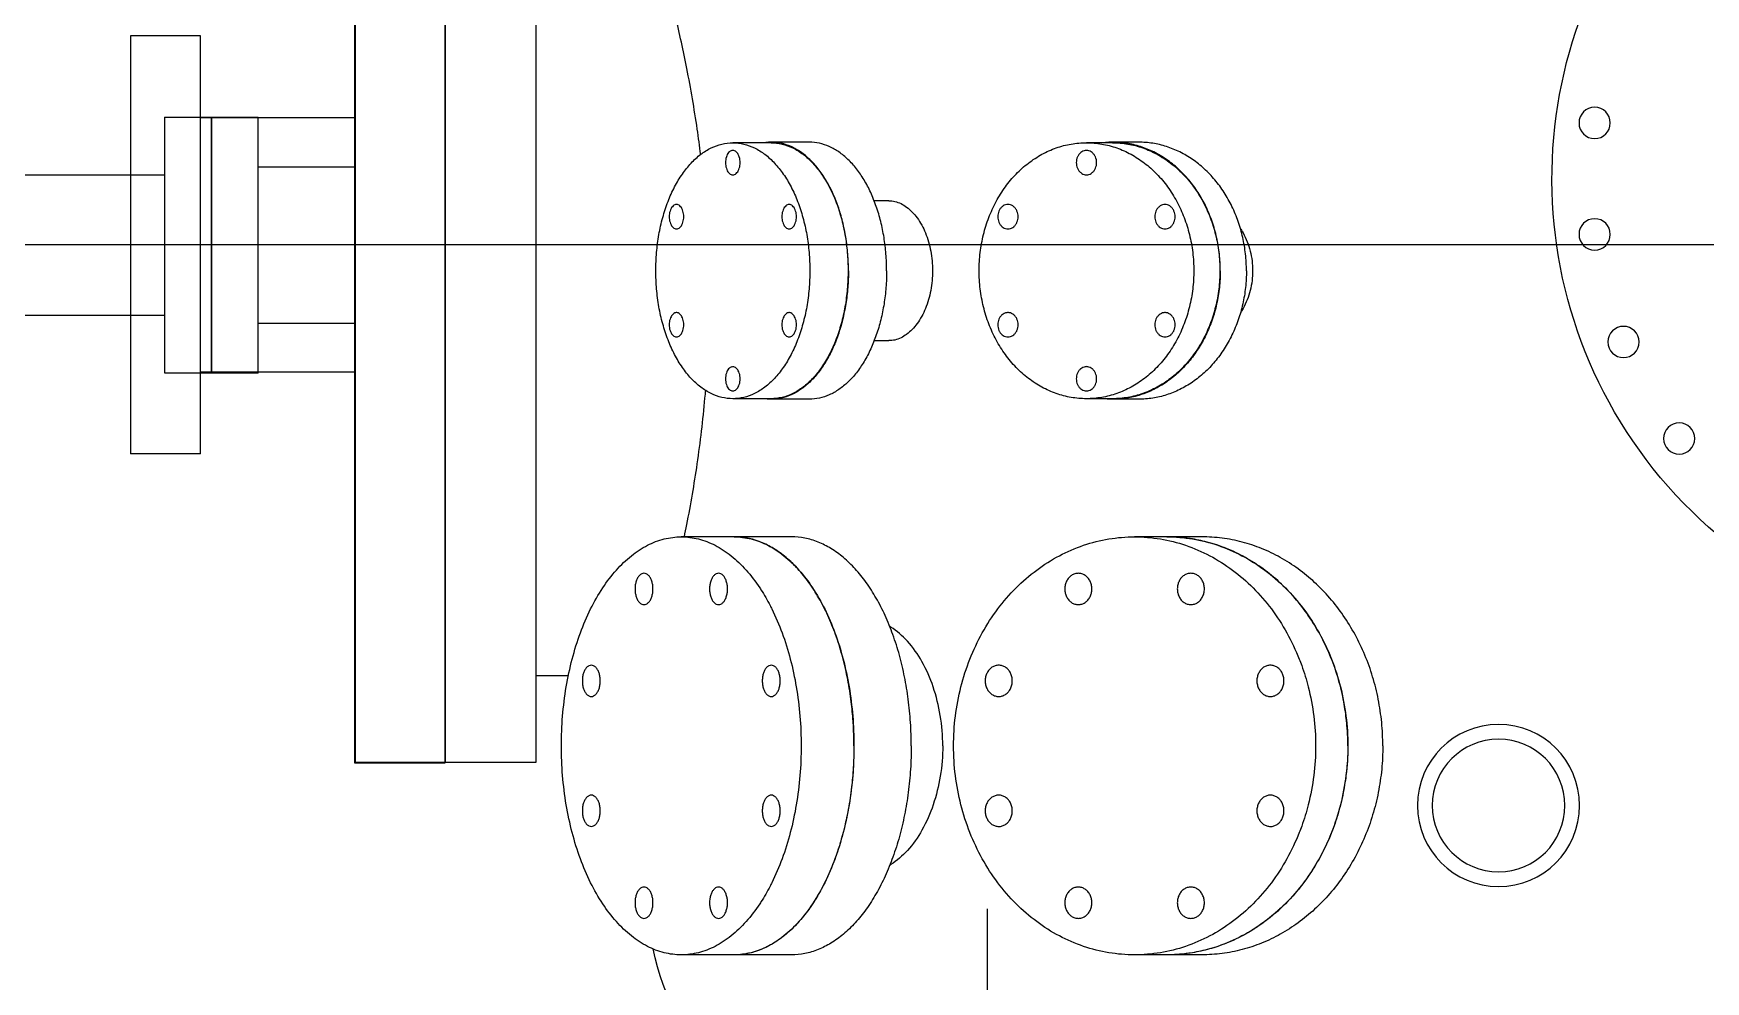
# Model space of a CAD drawing. Extents: x -50 to 48714, y -13211 to 6743.
# Drawn here: x 23704.2 to 24158.2, y -7977.1 to -7719.7 of the extents above; entities that cross this region are included whole.
import ezdxf

# ---------------------------------------------------------------- set-up
doc = ezdxf.new("R2010")
doc.units = 0
doc.header["$LTSCALE"] = 50
doc.linetypes.add('MITTEX2', pattern=[101.6, 63.5, -12.7, 12.7, -12.7])
doc.layers.get('0').update_dxf_attribs({"linetype": 'CONTINUOUS'})
doc.layers.add('MITTEX2', color=5, linetype='MITTEX2')
doc.layers.add('TEXT', color=2, linetype='CONTINUOUS')
doc.styles.add('STANDARD_H15', font='isocp.shx', dxfattribs={"height": 15})

# ---------------------------------------------------------------- blocks, each defined once
blk = doc.blocks.new('GK_UE46PGM_S')
at = {"linetype": 'BYBLOCK'}
for p, q in [((409.4, 102.5), (409.4, -150.5)), ((434, 102.5), (434, -150.5)), ((458.5, 102.5), (458.5, -150.5)), ((500.5, -66.75), (500.5, 46.75)), ((500.5, 46.75), (519.5, 46.75)), ((519.5, 46.75), (519.5, -66.75)), ((458.5, 24.5), (500.5, 24.5)), ((245.74, 17.9), (252.82, 17.9)), ((252.82, 17.75), (259.9, 17.75)), ((335.15, 17.9), (345.54, 17.9)), ((345.54, 17.75), (355.92, 17.75)), ((313.56, 2), (317.59, 2)), ((313.56, -36), (317.59, -36)), ((458.5, -44.5), (500.5, -44.5)), ((245.74, -51.9), (252.82, -51.9)), ((252.82, -51.75), (259.9, -51.75)), ((335.15, -51.9), (345.54, -51.9)), ((345.54, -51.75), (355.92, -51.75)), ((500.5, -66.75), (519.5, -66.75)), ((228.58, -89.25), (246.83, -89.25)), ((340.02, -89.25), (369.92, -89.25)), ((400.5, -127), (409.4, -127)), ((409.4, -150.5), (458.5, -150.5)), ((286.8, -753.72), (286.8, -190.3)), ((228.58, -202.75), (246.83, -202.75)), ((340.02, -202.75), (369.92, -202.75))]:
    blk.add_line(p, q, dxfattribs=at)
for centre, radius in [((121.91, 23.13), 4.25), ((121.91, -7.13), 4.25), ((114.08, -36.35), 4.25), ((98.95, -62.56), 4.25), ((148, -162.2), 22), ((148, -162.2), 18)]:
    blk.add_circle(centre, radius, dxfattribs=at)
for centre, radius, start, end in [((7, 8), 126.5, 145.3814, 134.7385), ((309, -187), 70, 315.3513, 348.3907)]:
    blk.add_arc(centre, radius, start, end, dxfattribs=at)
for points, start_tangent, end_tangent in [([(364.64, 14.49), (365.58, 21.45), (368.41, 37.94), (371.51, 52.13), (374.48, 63.7), (376.9, 72.17), (378.47, 77.31), (379, 79)], (0.122951, 0.992413), (0.302114, 0.953272)), ([(216.47, -17), (216.72, -12.44), (217.46, -7.97), (218.7, -3.64), (220.39, 0.45), (222.52, 4.25), (225.04, 7.68), (227.92, 10.69), (231.1, 13.22), (234.54, 15.24), (238.16, 16.71), (241.92, 17.6), (245.74, 17.9)], (0, 1), (1, 0)), ([(223.55, -17), (223.8, -12.44), (224.55, -7.97), (225.78, -3.64), (227.47, 0.45), (229.6, 4.25), (232.12, 7.68), (235, 10.69), (238.18, 13.22), (241.62, 15.24), (245.24, 16.71), (249, 17.6), (252.81, 17.9)], (0, 1), (1, 0.000477)), ([(252.82, 17.75), (248.67, 17.4), (244.61, 16.34), (240.71, 14.61), (237.06, 12.23), (233.73, 9.26), (230.79, 5.76), (228.3, 1.79), (226.31, -2.56), (224.85, -7.21), (223.97, -12.05), (223.67, -17)], (-1, 0), (0, -1)), ([(259.9, 17.75), (255.75, 17.4), (251.69, 16.34), (247.79, 14.61), (244.14, 12.23), (240.81, 9.26), (237.87, 5.76), (235.38, 1.79), (233.39, -2.56), (231.93, -7.21), (231.05, -12.05), (230.75, -17)], (-1, 0), (0, -1)), ([(252.81, 17.9), (252.82, 17.9)], (1, 0.000477), (1, 0)), ([(252.82, 17.9), (252.83, 17.9)], (1, 0), (1, -0.000477)), ([(252.83, 17.9), (254.74, 17.82)], (1, -0.000477), (0.996925, -0.078357)), ([(257.13, 12.35), (257.21, 13.14), (257.45, 13.88), (257.83, 14.54), (258.33, 15.07), (258.92, 15.44), (259.56, 15.63), (259.9, 15.65)], (0, 1), (1, 0)), ([(289.04, -17), (288.74, -12.05), (287.86, -7.21), (286.41, -2.56), (284.41, 1.79), (281.92, 5.76), (278.98, 9.26), (275.65, 12.23), (272, 14.61), (268.11, 16.34), (264.05, 17.4), (259.9, 17.75)], (0, 1), (-1, 0)), ([(259.9, 15.65), (260.23, 15.63), (260.88, 15.44), (261.47, 15.07), (261.97, 14.54), (262.35, 13.88), (262.58, 13.14), (262.67, 12.35)], (1, 0), (0, -1)), ([(314.15, -17), (314.33, -12.44), (314.87, -7.97), (315.75, -3.64), (316.97, 0.45), (318.49, 4.25), (320.3, 7.68), (322.37, 10.69), (324.65, 13.22), (327.12, 15.24), (329.72, 16.71), (332.41, 17.6), (335.15, 17.9)], (0, 1), (1, 0)), ([(324.53, -17), (324.71, -12.44), (325.25, -7.97), (326.13, -3.64), (327.35, 0.45), (328.87, 4.25), (330.69, 7.68), (332.75, 10.69), (335.04, 13.22), (337.5, 15.24), (340.1, 16.71), (342.8, 17.6), (345.52, 17.9)], (0, 1), (0.999999, 0.001293)), ([(345.54, 17.75), (342.56, 17.4), (339.65, 16.34), (336.85, 14.61), (334.23, 12.23), (331.84, 9.26), (329.73, 5.76), (327.94, 1.79), (326.51, -2.56), (325.47, -7.21), (324.84, -12.05), (324.62, -17)], (-1, 0), (0, -1)), ([(355.92, 17.75), (352.94, 17.4), (350.03, 16.34), (347.23, 14.61), (344.61, 12.23), (342.22, 9.26), (340.11, 5.76), (338.33, 1.79), (336.9, -2.56), (335.85, -7.21), (335.22, -12.05), (335.01, -17)], (-1, 0), (0, -1)), ([(345.52, 17.9), (345.54, 17.9)], (0.999999, 0.001293), (1, 0)), ([(345.54, 17.9), (345.55, 17.9)], (1, 0), (0.999999, -0.001293)), ([(345.55, 17.9), (346.92, 17.82)], (0.999999, -0.001293), (0.994019, -0.109205)), ([(353.93, 12.35), (353.99, 13.14), (354.16, 13.88), (354.43, 14.54), (354.79, 15.07), (355.22, 15.44), (355.68, 15.63), (355.92, 15.65)], (0, 1), (1, 0)), ([(376.83, -17), (376.62, -12.05), (375.99, -7.21), (374.94, -2.56), (373.51, 1.79), (371.72, 5.76), (369.61, 9.26), (367.23, 12.23), (364.61, 14.61), (361.81, 16.34), (358.9, 17.4), (355.92, 17.75)], (0, 1), (-1, 0)), ([(355.92, 15.65), (356.16, 15.63), (356.62, 15.44), (357.05, 15.07), (357.41, 14.54), (357.68, 13.88), (357.85, 13.14), (357.91, 12.35)], (1, 0), (0, -1)), ([(259.9, 9.05), (259.56, 9.07), (258.92, 9.26), (258.33, 9.63), (257.83, 10.16), (257.45, 10.82), (257.21, 11.56), (257.13, 12.35)], (-1, 0), (0, 1)), ([(262.67, 12.35), (262.58, 11.56), (262.35, 10.82), (261.97, 10.16), (261.47, 9.63), (260.88, 9.26), (260.23, 9.07), (259.9, 9.05)], (0, -1), (-1, 0)), ([(355.92, 9.05), (355.68, 9.07), (355.22, 9.26), (354.79, 9.63), (354.43, 10.16), (354.16, 10.82), (353.99, 11.56), (353.93, 12.35)], (-1, 0), (0, 1)), ([(357.91, 12.35), (357.85, 11.56), (357.68, 10.82), (357.41, 10.16), (357.05, 9.63), (356.62, 9.26), (356.16, 9.07), (355.92, 9.05)], (0, -1), (-1, 0)), ([(235.81, -2.33), (235.89, -1.54), (236.13, -0.79), (236.51, -0.14), (237.01, 0.39), (237.6, 0.76), (238.25, 0.95), (238.58, 0.97)], (0, 1), (1, 0)), ([(238.58, 0.97), (238.91, 0.95), (239.56, 0.76), (240.15, 0.39), (240.65, -0.14), (241.03, -0.79), (241.27, -1.54), (241.35, -2.33)], (1, 0), (0, -1)), ([(278.45, -2.33), (278.53, -1.54), (278.76, -0.79), (279.14, -0.14), (279.64, 0.39), (280.23, 0.76), (280.88, 0.95), (281.21, 0.97)], (0, 1), (1, 0)), ([(281.21, 0.97), (281.55, 0.95), (282.2, 0.76), (282.79, 0.39), (283.29, -0.14), (283.67, -0.79), (283.9, -1.54), (283.98, -2.33)], (1, 0), (0, -1)), ([(313.56, 1.99), (311.92, 1.81), (308.73, 0.28), (305.88, -2.64), (303.62, -6.73), (302.18, -11.65), (301.68, -17)], (-1, -0.000331), (0, -1)), ([(338.64, -2.33), (338.69, -1.54), (338.86, -0.79), (339.14, -0.14), (339.49, 0.39), (339.92, 0.76), (340.38, 0.95), (340.62, 0.97)], (0, 1), (1, 0)), ([(340.62, 0.97), (340.86, 0.95), (341.33, 0.76), (341.75, 0.39), (342.11, -0.14), (342.38, -0.79), (342.55, -1.54), (342.61, -2.33)], (1, 0), (0, -1)), ([(369.23, -2.33), (369.29, -1.54), (369.46, -0.79), (369.73, -0.14), (370.09, 0.39), (370.51, 0.76), (370.98, 0.95), (371.22, 0.97)], (0, 1), (1, 0)), ([(371.22, 0.97), (371.46, 0.95), (371.92, 0.76), (372.34, 0.39), (372.7, -0.14), (372.97, -0.79), (373.14, -1.54), (373.2, -2.33)], (1, 0), (0, -1)), ([(238.58, -5.62), (238.25, -5.6), (237.6, -5.41), (237.01, -5.04), (236.51, -4.51), (236.13, -3.86), (235.89, -3.11), (235.81, -2.33)], (-1, 0), (0, 1)), ([(241.35, -2.33), (241.27, -3.11), (241.03, -3.86), (240.65, -4.51), (240.15, -5.04), (239.56, -5.41), (238.91, -5.6), (238.58, -5.62)], (0, -1), (-1, 0)), ([(281.21, -5.62), (280.88, -5.6), (280.23, -5.41), (279.64, -5.04), (279.14, -4.51), (278.76, -3.86), (278.53, -3.11), (278.45, -2.33)], (-1, 0), (0, 1)), ([(283.98, -2.33), (283.9, -3.11), (283.67, -3.86), (283.29, -4.51), (282.79, -5.04), (282.2, -5.41), (281.55, -5.6), (281.21, -5.62)], (0, -1), (-1, 0)), ([(340.62, -5.62), (340.38, -5.6), (339.92, -5.41), (339.49, -5.04), (339.14, -4.51), (338.86, -3.86), (338.69, -3.11), (338.64, -2.33)], (-1, 0), (0, 1)), ([(342.61, -2.33), (342.55, -3.11), (342.38, -3.86), (342.11, -4.51), (341.75, -5.04), (341.33, -5.41), (340.86, -5.6), (340.62, -5.62)], (0, -1), (-1, 0)), ([(371.22, -5.62), (370.98, -5.6), (370.51, -5.41), (370.09, -5.04), (369.73, -4.51), (369.46, -3.86), (369.29, -3.11), (369.23, -2.33)], (-1, 0), (0, 1)), ([(373.2, -2.33), (373.14, -3.11), (372.97, -3.86), (372.7, -4.51), (372.34, -5.04), (371.92, -5.41), (371.46, -5.6), (371.22, -5.62)], (0, -1), (-1, 0)), ([(217.98, -5.74), (217.39, -6.73), (215.44, -11.65), (214.77, -17)], (-0.536884, -0.843656), (0, -1)), ([(214.77, -17), (215.44, -22.35), (217.39, -27.27), (217.98, -28.26)], (0, -1), (0.536884, -0.843656)), ([(216.47, -17), (216.72, -21.56), (217.46, -26.03), (218.7, -30.36), (220.39, -34.45), (222.52, -38.25), (225.04, -41.68), (227.92, -44.69), (231.1, -47.22), (234.54, -49.24), (238.16, -50.71), (241.92, -51.6), (245.74, -51.9)], (0, -1), (1, 0)), ([(223.55, -17), (223.8, -21.56), (224.55, -26.03), (225.78, -30.36), (227.47, -34.45), (229.6, -38.25), (232.12, -41.68), (235, -44.69), (238.18, -47.22), (241.62, -49.24), (245.24, -50.71), (249, -51.6), (252.81, -51.9)], (0, -1), (1, -0.000477)), ([(223.67, -17), (223.97, -21.95), (224.85, -26.79), (226.31, -31.44), (228.3, -35.79), (230.79, -39.76), (233.73, -43.26), (237.06, -46.23), (240.71, -48.61), (244.61, -50.34), (248.67, -51.4), (252.82, -51.75)], (0, -1), (1, 0)), ([(230.75, -17), (231.05, -21.95), (231.93, -26.79), (233.39, -31.44), (235.38, -35.79), (237.87, -39.76), (240.81, -43.26), (244.14, -46.23), (247.79, -48.61), (251.69, -50.34), (255.75, -51.4), (259.9, -51.75)], (0, -1), (1, 0)), ([(259.9, -51.75), (264.05, -51.4), (268.11, -50.34), (272, -48.61), (275.65, -46.23), (278.98, -43.26), (281.92, -39.76), (284.41, -35.79), (286.41, -31.44), (287.86, -26.79), (288.74, -21.95), (289.04, -17)], (1, 0), (0, 1)), ([(301.68, -17), (302.18, -22.35), (303.62, -27.27), (305.88, -31.36), (308.73, -34.28), (311.92, -35.81), (313.56, -35.99)], (0, -1), (1, -0.000331)), ([(314.15, -17), (314.33, -21.56), (314.87, -26.03), (315.75, -30.36), (316.97, -34.45), (318.49, -38.25), (320.3, -41.68), (322.37, -44.69), (324.65, -47.22), (327.12, -49.24), (329.72, -50.71), (332.41, -51.6), (335.15, -51.9)], (0, -1), (1, 0)), ([(324.53, -17), (324.71, -21.56), (325.25, -26.03), (326.13, -30.36), (327.35, -34.45), (328.87, -38.25), (330.69, -41.68), (332.75, -44.69), (335.04, -47.22), (337.5, -49.24), (340.1, -50.71), (342.8, -51.6), (345.52, -51.9)], (0, -1), (0.999999, -0.001293)), ([(324.62, -17), (324.84, -21.95), (325.47, -26.79), (326.51, -31.44), (327.94, -35.79), (329.73, -39.76), (331.84, -43.26), (334.23, -46.23), (336.85, -48.61), (339.65, -50.34), (342.56, -51.4), (345.54, -51.75)], (0, -1), (1, 0)), ([(335.01, -17), (335.22, -21.95), (335.85, -26.79), (336.9, -31.44), (338.33, -35.79), (340.11, -39.76), (342.22, -43.26), (344.61, -46.23), (347.23, -48.61), (350.03, -50.34), (352.94, -51.4), (355.92, -51.75)], (0, -1), (1, 0)), ([(355.92, -51.75), (358.9, -51.4), (361.81, -50.34), (364.61, -48.61), (367.23, -46.23), (369.61, -43.26), (371.72, -39.76), (373.51, -35.79), (374.94, -31.44), (375.99, -26.79), (376.62, -21.95), (376.83, -17)], (1, 0), (0, 1)), ([(235.81, -31.67), (235.89, -30.89), (236.13, -30.14), (236.51, -29.49), (237.01, -28.96), (237.6, -28.59), (238.25, -28.4), (238.58, -28.38)], (0, 1), (1, 0)), ([(238.58, -34.97), (238.25, -34.95), (237.6, -34.76), (237.01, -34.39), (236.51, -33.86), (236.13, -33.21), (235.89, -32.46), (235.81, -31.67)], (-1, 0), (0, 1)), ([(238.58, -28.38), (238.91, -28.4), (239.56, -28.59), (240.15, -28.96), (240.65, -29.49), (241.03, -30.14), (241.27, -30.89), (241.35, -31.67)], (1, 0), (0, -1)), ([(241.35, -31.67), (241.27, -32.46), (241.03, -33.21), (240.65, -33.86), (240.15, -34.39), (239.56, -34.76), (238.91, -34.95), (238.58, -34.97)], (0, -1), (-1, 0)), ([(278.45, -31.67), (278.53, -30.89), (278.76, -30.14), (279.14, -29.49), (279.64, -28.96), (280.23, -28.59), (280.88, -28.4), (281.21, -28.38)], (0, 1), (1, 0)), ([(281.21, -34.97), (280.88, -34.95), (280.23, -34.76), (279.64, -34.39), (279.14, -33.86), (278.76, -33.21), (278.53, -32.46), (278.45, -31.67)], (-1, 0), (0, 1)), ([(281.21, -28.38), (281.55, -28.4), (282.2, -28.59), (282.79, -28.96), (283.29, -29.49), (283.67, -30.14), (283.9, -30.89), (283.98, -31.67)], (1, 0), (0, -1)), ([(283.98, -31.67), (283.9, -32.46), (283.67, -33.21), (283.29, -33.86), (282.79, -34.39), (282.2, -34.76), (281.55, -34.95), (281.21, -34.97)], (0, -1), (-1, 0)), ([(338.64, -31.67), (338.69, -30.89), (338.86, -30.14), (339.14, -29.49), (339.49, -28.96), (339.92, -28.59), (340.38, -28.4), (340.62, -28.38)], (0, 1), (1, 0)), ([(340.62, -34.97), (340.38, -34.95), (339.92, -34.76), (339.49, -34.39), (339.14, -33.86), (338.86, -33.21), (338.69, -32.46), (338.64, -31.67)], (-1, 0), (0, 1)), ([(340.62, -28.38), (340.86, -28.4), (341.33, -28.59), (341.75, -28.96), (342.11, -29.49), (342.38, -30.14), (342.55, -30.89), (342.61, -31.67)], (1, 0), (0, -1)), ([(342.61, -31.67), (342.55, -32.46), (342.38, -33.21), (342.11, -33.86), (341.75, -34.39), (341.33, -34.76), (340.86, -34.95), (340.62, -34.97)], (0, -1), (-1, 0)), ([(369.23, -31.67), (369.29, -30.89), (369.46, -30.14), (369.73, -29.49), (370.09, -28.96), (370.51, -28.59), (370.98, -28.4), (371.22, -28.38)], (0, 1), (1, 0)), ([(371.22, -34.97), (370.98, -34.95), (370.51, -34.76), (370.09, -34.39), (369.73, -33.86), (369.46, -33.21), (369.29, -32.46), (369.23, -31.67)], (-1, 0), (0, 1)), ([(371.22, -28.38), (371.46, -28.4), (371.92, -28.59), (372.34, -28.96), (372.7, -29.49), (372.97, -30.14), (373.14, -30.89), (373.2, -31.67)], (1, 0), (0, -1)), ([(373.2, -31.67), (373.14, -32.46), (372.97, -33.21), (372.7, -33.86), (372.34, -34.39), (371.92, -34.76), (371.46, -34.95), (371.22, -34.97)], (0, -1), (-1, 0)), ([(257.13, -46.35), (257.21, -45.56), (257.45, -44.82), (257.83, -44.16), (258.33, -43.63), (258.92, -43.26), (259.56, -43.07), (259.9, -43.05)], (0, 1), (1, 0)), ([(259.9, -43.05), (260.23, -43.07), (260.88, -43.26), (261.47, -43.63), (261.97, -44.16), (262.35, -44.82), (262.58, -45.56), (262.67, -46.35)], (1, 0), (0, -1)), ([(353.93, -46.35), (353.99, -45.56), (354.16, -44.82), (354.43, -44.16), (354.79, -43.63), (355.22, -43.26), (355.68, -43.07), (355.92, -43.05)], (0, 1), (1, 0)), ([(355.92, -43.05), (356.16, -43.07), (356.62, -43.26), (357.05, -43.63), (357.41, -44.16), (357.68, -44.82), (357.85, -45.56), (357.91, -46.35)], (1, 0), (0, -1)), ([(259.9, -49.65), (259.56, -49.63), (258.92, -49.44), (258.33, -49.07), (257.83, -48.54), (257.45, -47.88), (257.21, -47.14), (257.13, -46.35)], (-1, 0), (0, 1)), ([(262.67, -46.35), (262.58, -47.14), (262.35, -47.88), (261.97, -48.54), (261.47, -49.07), (260.88, -49.44), (260.23, -49.63), (259.9, -49.65)], (0, -1), (-1, 0)), ([(355.92, -49.65), (355.68, -49.63), (355.22, -49.44), (354.79, -49.07), (354.43, -48.54), (354.16, -47.88), (353.99, -47.14), (353.93, -46.35)], (-1, 0), (0, 1)), ([(357.91, -46.35), (357.85, -47.14), (357.68, -47.88), (357.41, -48.54), (357.05, -49.07), (356.62, -49.44), (356.16, -49.63), (355.92, -49.65)], (0, -1), (-1, 0)), ([(369.08, -89.26), (368.41, -85.94), (365.58, -69.44), (363.48, -51.58), (363.29, -49.4)], (-0.202822, 0.979216), (-0.081822, 0.996647)), ([(252.81, -51.9), (252.82, -51.9)], (1, -0.000477), (1, 0)), ([(252.82, -51.9), (252.83, -51.9)], (1, 0), (1, 0.000477)), ([(252.83, -51.9), (254.74, -51.82)], (1, 0.000477), (0.996925, 0.078357)), ([(345.52, -51.9), (345.54, -51.9)], (0.999999, -0.001293), (1, 0)), ([(345.54, -51.9), (345.55, -51.9)], (1, 0), (0.999999, 0.001293)), ([(345.55, -51.9), (346.92, -51.82)], (0.999999, 0.001293), (0.994019, 0.109205)), ([(179.43, -146), (179.74, -139.65), (180.67, -133.37), (182.19, -127.26), (184.3, -121.38), (186.97, -115.81), (190.16, -110.62), (193.83, -105.87), (197.94, -101.63), (202.43, -97.95), (207.26, -94.87), (212.35, -92.43), (217.65, -90.67), (223.08, -89.61), (228.58, -89.25)], (0, 1), (1, 0)), ([(238.08, -89.25), (231.09, -89.83), (224.24, -91.55), (217.67, -94.38), (211.51, -98.26), (205.9, -103.11), (200.94, -108.84), (196.74, -115.32), (193.38, -122.43), (190.93, -130.01), (189.44, -137.92), (188.93, -146)], (-1, 0), (0, -1)), ([(189.35, -138.65), (190.17, -133.37), (191.69, -127.26), (193.8, -121.38), (196.47, -115.81), (199.66, -110.62), (203.33, -105.87), (207.44, -101.63), (211.93, -97.95), (216.76, -94.87), (221.85, -92.43), (227.15, -90.67), (231.71, -89.73)], (0.112404, 0.993663), (0.9888, 0.149249)), ([(246.83, -89.25), (239.84, -89.83), (232.99, -91.55), (226.42, -94.38), (220.26, -98.26), (214.65, -103.11), (209.69, -108.84), (205.49, -115.32), (202.13, -122.43), (201.46, -124.19)], (-1, 0), (-0.339146, -0.940734)), ([(231.71, -89.73), (232.58, -89.61), (238.08, -89.25)], (0.9888, 0.149249), (1, 0)), ([(295.98, -146), (295.48, -137.92), (293.99, -130.01), (291.54, -122.43), (288.18, -115.32), (283.97, -108.84), (279.02, -103.11), (273.4, -98.26), (267.25, -94.38), (260.68, -91.55), (253.83, -89.83), (246.83, -89.25)], (0, 1), (-1, 0)), ([(307.47, -146), (307.67, -139.65), (308.28, -133.37), (309.29, -127.26), (310.69, -121.38), (312.46, -115.81), (314.57, -110.62), (317, -105.87), (319.72, -101.63), (322.7, -97.95), (325.9, -94.87), (329.27, -92.43), (332.77, -90.67), (336.37, -89.61), (340.02, -89.25)], (0, 1), (1, 0)), ([(355.58, -89.25), (350.95, -89.83), (346.41, -91.55), (342.06, -94.38), (337.98, -98.26), (334.27, -103.11), (330.98, -108.84), (328.2, -115.32), (325.97, -122.43), (324.35, -130.01), (323.36, -137.92), (323.03, -146)], (-1, 0), (0, -1)), ([(323.31, -138.65), (323.85, -133.37), (324.86, -127.26), (326.26, -121.38), (328.02, -115.81), (330.13, -110.62), (332.57, -105.87), (335.29, -101.63), (338.26, -97.95), (341.46, -94.87), (344.83, -92.43), (348.34, -90.67), (351.36, -89.73)], (0.074677, 0.997208), (0.974919, 0.222559)), ([(369.92, -89.25), (365.28, -89.83), (360.75, -91.55), (356.4, -94.38), (352.32, -98.26), (348.6, -103.11), (348.27, -103.62)], (-1, 0), (-0.541544, -0.840672)), ([(351.36, -89.73), (351.94, -89.61), (355.58, -89.25)], (0.974919, 0.222559), (1, 0)), ([(402.47, -146), (402.14, -137.92), (401.15, -130.01), (399.53, -122.43), (397.3, -115.32), (394.52, -108.84), (391.23, -103.11), (387.52, -98.26), (383.44, -94.38), (379.09, -91.55), (374.55, -89.83), (369.92, -89.25)], (0, 1), (-1, 0)), ([(227.87, -103.41), (228, -102.31), (228.37, -101.28), (228.95, -100.4), (229.71, -99.73), (230.6, -99.3), (231.55, -99.16)], (0, 1), (1, 0)), ([(231.55, -99.16), (232.51, -99.3), (233.39, -99.73), (234.16, -100.4), (234.74, -101.28), (235.11, -102.31), (235.23, -103.41)], (1, 0), (0, -1)), ([(258.43, -103.41), (258.55, -102.31), (258.92, -101.28), (259.51, -100.4), (260.27, -99.73), (261.16, -99.3), (262.11, -99.16)], (0, 1), (1, 0)), ([(262.11, -99.16), (263.06, -99.3), (263.95, -99.73), (264.71, -100.4), (265.3, -101.28), (265.67, -102.31), (265.79, -103.41)], (1, 0), (0, -1)), ([(357.36, -103.41), (357.44, -102.31), (357.69, -101.28), (358.07, -100.4), (358.58, -99.73), (359.17, -99.3), (359.8, -99.16)], (0, 1), (1, 0)), ([(359.8, -99.16), (360.43, -99.3), (361.02, -99.73), (361.52, -100.4), (361.91, -101.28), (362.15, -102.31), (362.24, -103.41)], (1, 0), (0, -1)), ([(377.6, -103.41), (377.68, -102.31), (377.92, -101.28), (378.31, -100.4), (378.82, -99.73), (379.41, -99.3), (380.04, -99.16)], (0, 1), (1, 0)), ([(380.04, -99.16), (380.67, -99.3), (381.25, -99.73), (381.76, -100.4), (382.15, -101.28), (382.39, -102.31), (382.47, -103.41)], (1, 0), (0, -1)), ([(231.55, -107.66), (230.6, -107.51), (229.71, -107.09), (228.95, -106.41), (228.37, -105.53), (228, -104.51), (227.87, -103.41)], (-1, 0), (0, 1)), ([(235.23, -103.41), (235.11, -104.51), (234.74, -105.53), (234.16, -106.41), (233.39, -107.09), (232.51, -107.51), (231.55, -107.66)], (0, -1), (-1, 0)), ([(262.11, -107.66), (261.16, -107.51), (260.27, -107.09), (259.51, -106.41), (258.92, -105.53), (258.55, -104.51), (258.43, -103.41)], (-1, 0), (0, 1)), ([(265.79, -103.41), (265.67, -104.51), (265.3, -105.53), (264.71, -106.41), (263.95, -107.09), (263.06, -107.51), (262.11, -107.66)], (0, -1), (-1, 0)), ([(348.27, -103.62), (345.81, -107.86)], (-0.541544, -0.840672), (-0.461651, -0.887061)), ([(359.8, -107.66), (359.17, -107.51), (358.58, -107.09), (358.07, -106.41), (357.69, -105.53), (357.44, -104.51), (357.36, -103.41)], (-1, 0), (0, 1)), ([(362.24, -103.41), (362.15, -104.51), (361.91, -105.53), (361.52, -106.41), (361.02, -107.09), (360.43, -107.51), (359.8, -107.66)], (0, -1), (-1, 0)), ([(380.04, -107.66), (379.41, -107.51), (378.82, -107.09), (378.31, -106.41), (377.92, -105.53), (377.68, -104.51), (377.6, -103.41)], (-1, 0), (0, 1)), ([(382.47, -103.41), (382.39, -104.51), (382.15, -105.53), (381.76, -106.41), (381.25, -107.09), (380.67, -107.51), (380.04, -107.66)], (0, -1), (-1, 0)), ([(345.81, -107.86), (345.32, -108.84), (342.53, -115.32), (340.31, -122.43), (338.69, -130.01), (337.7, -137.92), (337.37, -146)], (-0.461651, -0.887061), (0, -1)), ([(298.93, -146), (299.59, -137.76), (301.52, -129.98), (304.57, -123.13), (308.51, -117.6), (313.03, -113.74), (313.33, -113.55)], (0, 1), (0.857955, 0.513725)), ([(201.46, -124.19), (199.68, -130.01), (198.19, -137.92), (197.68, -146)], (-0.339146, -0.940734), (0, -1)), ([(206.27, -128.36), (206.39, -127.26), (206.76, -126.23), (207.34, -125.35), (208.11, -124.68), (208.99, -124.25), (209.95, -124.11)], (0, 1), (1, 0)), ([(209.95, -124.11), (210.9, -124.25), (211.79, -124.68), (212.55, -125.35), (213.13, -126.23), (213.5, -127.26), (213.63, -128.36)], (1, 0), (0, -1)), ([(280.04, -128.36), (280.16, -127.26), (280.53, -126.23), (281.11, -125.35), (281.88, -124.68), (282.76, -124.25), (283.72, -124.11)], (0, 1), (1, 0)), ([(283.72, -124.11), (284.67, -124.25), (285.56, -124.68), (286.32, -125.35), (286.9, -126.23), (287.27, -127.26), (287.4, -128.36)], (1, 0), (0, -1)), ([(343.05, -128.36), (343.13, -127.26), (343.38, -126.23), (343.76, -125.35), (344.27, -124.68), (344.86, -124.25), (345.49, -124.11)], (0, 1), (1, 0)), ([(345.49, -124.11), (346.12, -124.25), (346.71, -124.68), (347.21, -125.35), (347.6, -126.23), (347.84, -127.26), (347.93, -128.36)], (1, 0), (0, -1)), ([(391.91, -128.36), (391.99, -127.26), (392.24, -126.23), (392.62, -125.35), (393.13, -124.68), (393.72, -124.25), (394.35, -124.11)], (0, 1), (1, 0)), ([(394.35, -124.11), (394.98, -124.25), (395.57, -124.68), (396.07, -125.35), (396.46, -126.23), (396.7, -127.26), (396.78, -128.36)], (1, 0), (0, -1)), ([(209.95, -132.61), (208.99, -132.46), (208.11, -132.04), (207.34, -131.36), (206.76, -130.48), (206.39, -129.46), (206.27, -128.36)], (-1, 0), (0, 1)), ([(213.63, -128.36), (213.5, -129.46), (213.13, -130.48), (212.55, -131.36), (211.79, -132.04), (210.9, -132.46), (209.95, -132.61)], (0, -1), (-1, 0)), ([(283.72, -132.61), (282.76, -132.46), (281.88, -132.04), (281.11, -131.36), (280.53, -130.48), (280.16, -129.46), (280.04, -128.36)], (-1, 0), (0, 1)), ([(287.4, -128.36), (287.27, -129.46), (286.9, -130.48), (286.32, -131.36), (285.56, -132.04), (284.67, -132.46), (283.72, -132.61)], (0, -1), (-1, 0)), ([(345.49, -132.61), (344.86, -132.46), (344.27, -132.04), (343.76, -131.36), (343.38, -130.48), (343.13, -129.46), (343.05, -128.36)], (-1, 0), (0, 1)), ([(347.93, -128.36), (347.84, -129.46), (347.6, -130.48), (347.21, -131.36), (346.71, -132.04), (346.12, -132.46), (345.49, -132.61)], (0, -1), (-1, 0)), ([(394.35, -132.61), (393.72, -132.46), (393.13, -132.04), (392.62, -131.36), (392.24, -130.48), (391.99, -129.46), (391.91, -128.36)], (-1, 0), (0, 1)), ([(396.78, -128.36), (396.7, -129.46), (396.46, -130.48), (396.07, -131.36), (395.57, -132.04), (394.98, -132.46), (394.35, -132.61)], (0, -1), (-1, 0)), ([(188.93, -146), (189.24, -139.65), (189.35, -138.65)], (0, 1), (0.112404, 0.993663)), ([(323.03, -146), (323.24, -139.65), (323.31, -138.65)], (0, 1), (0.074677, 0.997208)), ([(179.43, -146), (179.74, -152.35), (180.67, -158.63), (182.19, -164.74), (184.3, -170.62), (186.97, -176.19), (190.16, -181.38), (193.83, -186.13), (197.94, -190.37), (202.43, -194.05), (207.26, -197.13), (212.35, -199.57), (217.65, -201.33), (223.08, -202.39), (228.58, -202.75)], (0, -1), (1, 0)), ([(188.93, -146), (189.44, -154.08), (190.93, -161.99), (193.38, -169.57), (196.74, -176.68), (200.94, -183.16), (205.9, -188.89), (211.51, -193.74), (217.67, -197.62), (224.24, -200.45), (231.09, -202.17), (238.08, -202.75)], (0, -1), (1, 0)), ([(188.93, -146), (189.24, -152.35), (189.35, -153.35)], (0, -1), (0.112404, -0.993663)), ([(197.68, -146), (198.19, -154.08), (199.68, -161.99), (201.46, -167.81)], (0, -1), (0.339146, -0.940734)), ([(246.83, -202.75), (253.83, -202.17), (260.68, -200.45), (267.25, -197.62), (273.4, -193.74), (279.02, -188.89), (283.97, -183.16), (288.18, -176.68), (291.54, -169.57), (293.99, -161.99), (295.48, -154.08), (295.98, -146)], (1, 0), (0, 1)), ([(298.93, -146), (299.59, -154.24), (301.52, -162.02), (304.57, -168.87), (308.51, -174.4), (313.03, -178.26), (313.33, -178.45)], (0, -1), (0.857955, -0.513725)), ([(307.47, -146), (307.67, -152.35), (308.28, -158.63), (309.29, -164.74), (310.69, -170.62), (312.46, -176.19), (314.57, -181.38), (317, -186.13), (319.72, -190.37), (322.7, -194.05), (325.9, -197.13), (329.27, -199.57), (332.77, -201.33), (336.37, -202.39), (340.02, -202.75)], (0, -1), (1, 0)), ([(323.03, -146), (323.36, -154.08), (324.35, -161.99), (325.97, -169.57), (328.2, -176.68), (330.98, -183.16), (334.27, -188.89), (337.98, -193.74), (342.06, -197.62), (346.41, -200.45), (350.95, -202.17), (355.58, -202.75)], (0, -1), (1, 0)), ([(323.03, -146), (323.24, -152.35), (323.31, -153.35)], (0, -1), (0.074677, -0.997208)), ([(337.37, -146), (337.7, -154.08), (338.69, -161.99), (340.31, -169.57), (342.53, -176.68), (345.32, -183.16), (345.81, -184.14)], (0, -1), (0.461651, -0.887061)), ([(369.92, -202.75), (374.55, -202.17), (379.09, -200.45), (383.44, -197.62), (387.52, -193.74), (391.23, -188.89), (394.52, -183.16), (397.3, -176.68), (399.53, -169.57), (401.15, -161.99), (402.14, -154.08), (402.47, -146)], (1, 0), (0, 1)), ([(189.35, -153.35), (190.17, -158.63), (191.69, -164.74), (193.8, -170.62), (196.47, -176.19), (199.66, -181.38), (203.33, -186.13), (207.44, -190.37), (211.93, -194.05), (216.76, -197.13), (221.85, -199.57), (227.15, -201.33), (231.71, -202.27)], (0.112404, -0.993663), (0.9888, -0.149249)), ([(323.31, -153.35), (323.85, -158.63), (324.86, -164.74), (326.26, -170.62), (328.02, -176.19), (330.13, -181.38), (332.57, -186.13), (335.29, -190.37), (338.26, -194.05), (341.46, -197.13), (344.83, -199.57), (348.34, -201.33), (351.36, -202.27)], (0.074677, -0.997208), (0.974919, -0.222559)), ([(206.27, -163.64), (206.39, -162.54), (206.76, -161.52), (207.34, -160.64), (208.11, -159.96), (208.99, -159.54), (209.95, -159.39)], (0, 1), (1, 0)), ([(209.95, -159.39), (210.9, -159.54), (211.79, -159.96), (212.55, -160.64), (213.13, -161.52), (213.5, -162.54), (213.63, -163.64)], (1, 0), (0, -1)), ([(280.04, -163.64), (280.16, -162.54), (280.53, -161.52), (281.11, -160.64), (281.88, -159.96), (282.76, -159.54), (283.72, -159.39)], (0, 1), (1, 0)), ([(283.72, -159.39), (284.67, -159.54), (285.56, -159.96), (286.32, -160.64), (286.9, -161.52), (287.27, -162.54), (287.4, -163.64)], (1, 0), (0, -1)), ([(343.05, -163.64), (343.13, -162.54), (343.38, -161.52), (343.76, -160.64), (344.27, -159.96), (344.86, -159.54), (345.49, -159.39)], (0, 1), (1, 0)), ([(345.49, -159.39), (346.12, -159.54), (346.71, -159.96), (347.21, -160.64), (347.6, -161.52), (347.84, -162.54), (347.93, -163.64)], (1, 0), (0, -1)), ([(391.91, -163.64), (391.99, -162.54), (392.24, -161.52), (392.62, -160.64), (393.13, -159.96), (393.72, -159.54), (394.35, -159.39)], (0, 1), (1, 0)), ([(394.35, -159.39), (394.98, -159.54), (395.57, -159.96), (396.07, -160.64), (396.46, -161.52), (396.7, -162.54), (396.78, -163.64)], (1, 0), (0, -1)), ([(201.46, -167.81), (202.13, -169.57), (205.49, -176.68), (209.69, -183.16), (214.65, -188.89), (220.26, -193.74), (226.42, -197.62), (232.99, -200.45), (239.84, -202.17), (246.83, -202.75)], (0.339146, -0.940734), (1, 0)), ([(209.95, -167.89), (208.99, -167.75), (208.11, -167.32), (207.34, -166.65), (206.76, -165.77), (206.39, -164.74), (206.27, -163.64)], (-1, 0), (0, 1)), ([(213.63, -163.64), (213.5, -164.74), (213.13, -165.77), (212.55, -166.65), (211.79, -167.32), (210.9, -167.75), (209.95, -167.89)], (0, -1), (-1, 0)), ([(283.72, -167.89), (282.76, -167.75), (281.88, -167.32), (281.11, -166.65), (280.53, -165.77), (280.16, -164.74), (280.04, -163.64)], (-1, 0), (0, 1)), ([(287.4, -163.64), (287.27, -164.74), (286.9, -165.77), (286.32, -166.65), (285.56, -167.32), (284.67, -167.75), (283.72, -167.89)], (0, -1), (-1, 0)), ([(345.49, -167.89), (344.86, -167.75), (344.27, -167.32), (343.76, -166.65), (343.38, -165.77), (343.13, -164.74), (343.05, -163.64)], (-1, 0), (0, 1)), ([(347.93, -163.64), (347.84, -164.74), (347.6, -165.77), (347.21, -166.65), (346.71, -167.32), (346.12, -167.75), (345.49, -167.89)], (0, -1), (-1, 0)), ([(394.35, -167.89), (393.72, -167.75), (393.13, -167.32), (392.62, -166.65), (392.24, -165.77), (391.99, -164.74), (391.91, -163.64)], (-1, 0), (0, 1)), ([(396.78, -163.64), (396.7, -164.74), (396.46, -165.77), (396.07, -166.65), (395.57, -167.32), (394.98, -167.75), (394.35, -167.89)], (0, -1), (-1, 0)), ([(227.87, -188.59), (228, -187.49), (228.37, -186.47), (228.95, -185.59), (229.71, -184.91), (230.6, -184.49), (231.55, -184.34)], (0, 1), (1, 0)), ([(231.55, -184.34), (232.51, -184.49), (233.39, -184.91), (234.16, -185.59), (234.74, -186.47), (235.11, -187.49), (235.23, -188.59)], (1, 0), (0, -1)), ([(258.43, -188.59), (258.55, -187.49), (258.92, -186.47), (259.51, -185.59), (260.27, -184.91), (261.16, -184.49), (262.11, -184.34)], (0, 1), (1, 0)), ([(262.11, -184.34), (263.06, -184.49), (263.95, -184.91), (264.71, -185.59), (265.3, -186.47), (265.67, -187.49), (265.79, -188.59)], (1, 0), (0, -1)), ([(345.81, -184.14), (348.27, -188.38)], (0.461651, -0.887061), (0.541544, -0.840672)), ([(357.36, -188.59), (357.44, -187.49), (357.69, -186.47), (358.07, -185.59), (358.58, -184.91), (359.17, -184.49), (359.8, -184.34)], (0, 1), (1, 0)), ([(359.8, -184.34), (360.43, -184.49), (361.02, -184.91), (361.52, -185.59), (361.91, -186.47), (362.15, -187.49), (362.24, -188.59)], (1, 0), (0, -1)), ([(377.6, -188.59), (377.68, -187.49), (377.92, -186.47), (378.31, -185.59), (378.82, -184.91), (379.41, -184.49), (380.04, -184.34)], (0, 1), (1, 0)), ([(380.04, -184.34), (380.67, -184.49), (381.25, -184.91), (381.76, -185.59), (382.15, -186.47), (382.39, -187.49), (382.47, -188.59)], (1, 0), (0, -1)), ([(231.55, -192.84), (230.6, -192.7), (229.71, -192.27), (228.95, -191.6), (228.37, -190.72), (228, -189.69), (227.87, -188.59)], (-1, 0), (0, 1)), ([(235.23, -188.59), (235.11, -189.69), (234.74, -190.72), (234.16, -191.6), (233.39, -192.27), (232.51, -192.7), (231.55, -192.84)], (0, -1), (-1, 0)), ([(262.11, -192.84), (261.16, -192.7), (260.27, -192.27), (259.51, -191.6), (258.92, -190.72), (258.55, -189.69), (258.43, -188.59)], (-1, 0), (0, 1)), ([(265.79, -188.59), (265.67, -189.69), (265.3, -190.72), (264.71, -191.6), (263.95, -192.27), (263.06, -192.7), (262.11, -192.84)], (0, -1), (-1, 0)), ([(348.27, -188.38), (348.6, -188.89), (352.32, -193.74), (356.4, -197.62), (360.75, -200.45), (365.28, -202.17), (369.92, -202.75)], (0.541544, -0.840672), (1, 0)), ([(359.8, -192.84), (359.17, -192.7), (358.58, -192.27), (358.07, -191.6), (357.69, -190.72), (357.44, -189.69), (357.36, -188.59)], (-1, 0), (0, 1)), ([(362.24, -188.59), (362.15, -189.69), (361.91, -190.72), (361.52, -191.6), (361.02, -192.27), (360.43, -192.7), (359.8, -192.84)], (0, -1), (-1, 0)), ([(380.04, -192.84), (379.41, -192.7), (378.82, -192.27), (378.31, -191.6), (377.92, -190.72), (377.68, -189.69), (377.6, -188.59)], (-1, 0), (0, 1)), ([(382.47, -188.59), (382.39, -189.69), (382.15, -190.72), (381.76, -191.6), (381.25, -192.27), (380.67, -192.7), (380.04, -192.84)], (0, -1), (-1, 0)), ([(231.71, -202.27), (232.58, -202.39), (238.08, -202.75)], (0.9888, -0.149249), (1, 0)), ([(351.36, -202.27), (351.94, -202.39), (355.58, -202.75)], (0.974919, -0.222559), (1, 0))]:
    blk.add_spline(points, degree=3, dxfattribs=dict(at, start_tangent=start_tangent, end_tangent=end_tangent))
blk = doc.blocks.new('F_CF35')
for p, q in [((0, 34.7), (0, -34.7)), ((0, 34.7), (12.7, 34.7)), ((12.7, 34.7), (12.7, -34.7)), ((0, -34.7), (12.7, -34.7))]:
    blk.add_line(p, q)
blk = doc.blocks.new('R_10035_63_5_S')
for p, q in [((-24.6, 21.2), (-50.8, 21.2)), ((-24.6, -21.2), (-50.8, -21.2))]:
    blk.add_line(p, q)
blk.add_lwpolyline([(0, 112.7), (-24.6, 112.7), (-24.6, -140.5), (0, -140.5)], close=True)
at = {"rotation": 180}
blk.add_blockref('F_CF35', (-50.8, 0), dxfattribs=at)
blk = doc.blocks.new('CF35_150')
for p, q in [((0, 34.7), (12.7, 34.7)), ((0, 34.7), (0, -34.7)), ((12.7, 34.7), (12.7, -34.7)), ((137.3, 34.7), (137.3, -34.7)), ((137.3, 34.7), (150, 34.7)), ((150, 34.7), (150, -34.7)), ((52.5, 31.65), (97.5, 31.65)), ((52.5, 31.65), (52.5, -31.65)), ((53.85, 31.65), (53.85, -31.65)), ((55.26, 31.65), (55.26, -31.65)), ((56.67, 31.65), (56.67, -31.65)), ((58.08, 31.65), (58.08, -31.65)), ((59.49, 31.65), (59.49, -31.65)), ((60.9, 31.65), (60.9, -31.65)), ((62.31, 31.65), (62.31, -31.65)), ((63.72, 31.65), (63.72, -31.65)), ((65.13, 31.65), (65.13, -31.65)), ((66.54, 31.65), (66.54, -31.65)), ((67.95, 31.65), (67.95, -31.65)), ((69.36, 31.65), (69.36, -31.65)), ((70.77, 31.65), (70.77, -31.65)), ((72.18, 31.65), (72.18, -31.65)), ((73.59, 31.65), (73.59, -31.65)), ((75, 31.65), (75, -31.65)), ((76.41, 31.65), (76.41, -31.65)), ((77.82, 31.65), (77.82, -31.65)), ((79.23, 31.65), (79.23, -31.65)), ((80.64, 31.65), (80.64, -31.65)), ((82.05, 31.65), (82.05, -31.65)), ((83.46, 31.65), (83.46, -31.65)), ((84.87, 31.65), (84.87, -31.65)), ((86.28, 31.65), (86.28, -31.65)), ((87.69, 31.65), (87.69, -31.65)), ((89.1, 31.65), (89.1, -31.65)), ((90.51, 31.65), (90.51, -31.65)), ((91.92, 31.65), (91.92, -31.65)), ((93.33, 31.65), (93.33, -31.65)), ((94.74, 31.65), (94.74, -31.65)), ((96.15, 31.65), (96.15, -31.65)), ((97.5, 31.65), (97.5, -31.65)), ((12.7, 19.05), (52.5, 19.05)), ((97.5, 19.05), (137.3, 19.05)), ((12.7, -19.05), (52.5, -19.05)), ((97.5, -19.05), (137.3, -19.05)), ((52.5, -31.65), (97.5, -31.65)), ((0, -34.7), (12.7, -34.7)), ((137.3, -34.7), (150, -34.7))]:
    blk.add_line(p, q)
at = {"layer": 'TEXT', "style": 'STANDARD_H15', "flags": 1}
for tag, p in [('ID', (1.23, -200.25)), ('BEZ', (1.23, -228.75)), ('KURZBEZ', (1.23, -257.25)), ('SPARTE', (1.23, -285.75)), ('FIRMA', (1.23, -314.25)), ('TYP', (1.23, -342.75)), ('PREIS', (1.23, -371.25)), ('AUSSCHR', (1.23, -399.75)), ('BEST', (1.23, -428.25)), ('LIEFER', (1.23, -456.75)), ('STATUS', (1.23, -485.25)), ('BEMERK', (1.23, -513.75))]:
    blk.add_attdef(tag, p, '', height=15, dxfattribs=at)

msp = doc.modelspace()

# ---------------------------------------------------------------- linework, layer by layer
at = {"layer": 'MITTEX2'}
msp.add_line((24250, -7777.09), (17000, -7777.09), dxfattribs=at)

# ---------------------------------------------------------------- block references
at = {"xscale": -1}
msp.add_blockref('GK_UE46PGM_S', (24250, -7767.09), dxfattribs=at)
for name, p in [('R_10035_63_5_S', (23816, -7777.19)), ('CF35_150', (23602.5, -7777.09))]:
    msp.add_blockref(name, p)

doc.saveas('drawing.dxf')
